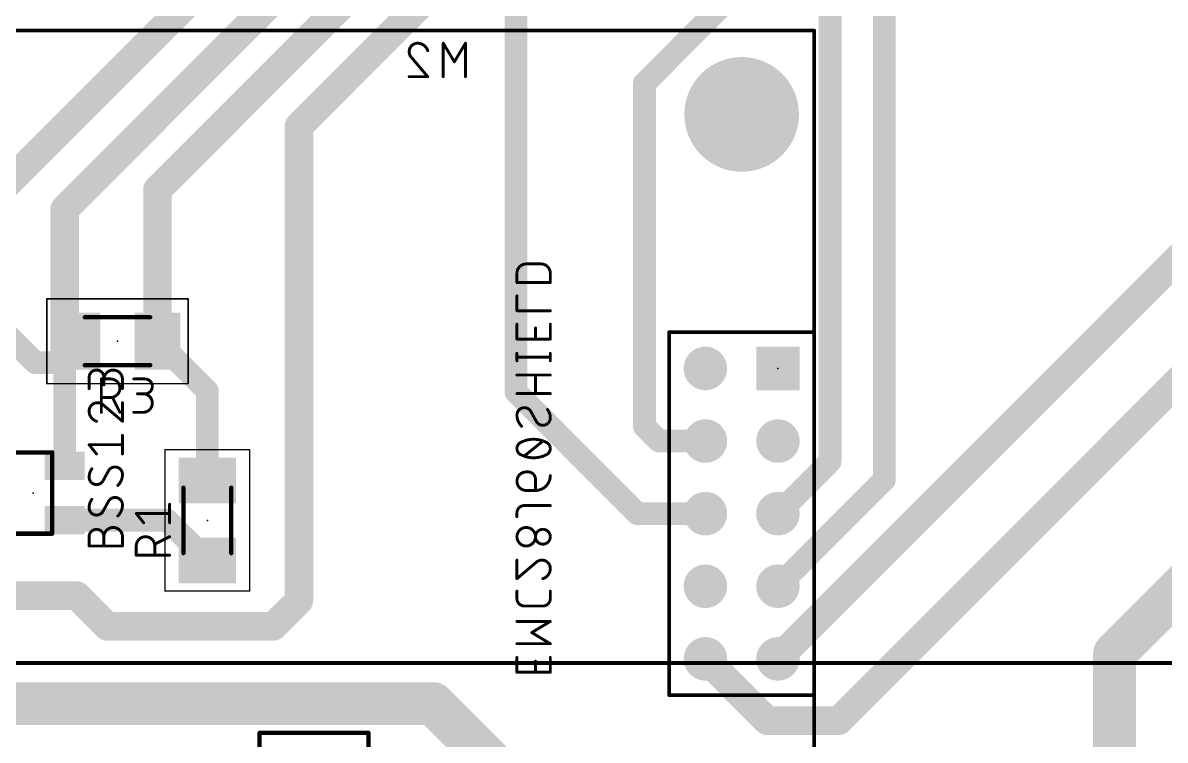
# Model space of a CAD drawing. Extents: x -35 to 140, y -8 to 139.
# Drawn here: x 28.93 to 68.93, y 10.62 to 35.72 of the extents above; entities that cross this region are included whole.
import ezdxf

# ---------------------------------------------------------------- set-up
doc = ezdxf.new("R2010")
doc.units = 0
for name, color, linetype in [('1', 12, 'CONTINUOUS'), ('16', 132, 'CONTINUOUS'), ('17', 110, 'CONTINUOUS'), ('21', 253, 'CONTINUOUS'), ('23', 53, 'CONTINUOUS'), ('24', 53, 'CONTINUOUS'), ('25', 253, 'CONTINUOUS'), ('26', 253, 'CONTINUOUS'), ('27', 253, 'CONTINUOUS'), ('28', 253, 'CONTINUOUS'), ('39', 12, 'CONTINUOUS'), ('51', 253, 'CONTINUOUS'), ('52', 253, 'CONTINUOUS')]:
    doc.layers.add(name, color=color, linetype=linetype)

# ---------------------------------------------------------------- blocks, each defined once
blk = doc.blocks.new('SQUAREP')
blk.add_solid([(-0.5, -0.5), (0.5, -0.5), (-0.5, 0.5), (0.5, 0.5)])
blk = doc.blocks.new('ROUNDP')
at = {"const_width": 0.5}
blk.add_lwpolyline([(0, -0.25, 1), (0, 0.25, 1), (0, -0.25)], format="xyb", dxfattribs=at)
blk = doc.blocks.new('RECT')
blk.add_solid([(-0.5, -0.5), (0.5, -0.5), (-0.5, 0.5), (0.5, 0.5)])

msp = doc.modelspace()

# ---------------------------------------------------------------- linework, layer by layer
at = {"layer": '1'}
for points, const_width in [([(50.7, 33.6), (80.9, 63.8)], 0.8), ([(27, 28.7), (51.1, 52.8)], 1), ([(55.4, 51.632), (33.648, 29.88)], 1), ([(30.398, 29.198), (50.15, 48.95)], 1), ([(50.8, 44.3), (38.6, 32.1)], 1), ([(57.2, 20.372), (57.2, 37.9)], 0.8), ([(46.2, 36.484), (46.2, 22.8)], 0.8), ([(59.1, 19.732), (59.1, 36.7)], 0.8), ([(50.7, 21.6), (50.7, 33.6)], 0.8), ([(57.5, 11.3), (78.826, 32.626)], 1), ([(38.6, 32.1), (38.6, 15.5)], 1), ([(73.746, 31.838), (55.374, 13.466)], 1), ([(33.648, 24.58), (33.648, 29.88)], 1), ([(30.398, 29.198), (30.398, 24.13)], 1), ([(67.16, 13.6467), (79.2178, 25.7044)], 1.5), ([(28.348, 24.852), (29.37, 23.83)], 0.8), ([(30.398, 24.13), (30.848, 24.58)], 0.8), ([(35.394, 22.834), (33.648, 24.58)], 0.8), ([(30.098, 23.83), (30.398, 24.13)], 0.8), ([(30.398, 20.218), (30.398, 24.13)], 0.8), ([(29.37, 23.83), (30.098, 23.83)], 0.8), ([(35.394, 19.71), (35.394, 22.834)], 0.8), ([(46.2, 22.8), (50.454, 18.546)], 0.8), ([(51.214, 21.086), (50.7, 21.6)], 0.8), ([(52.834, 21.086), (51.214, 21.086)], 0.8), ([(55.374, 18.546), (57.2, 20.372)], 0.8), ([(55.374, 16.006), (59.1, 19.732)], 0.8), ([(50.454, 18.546), (52.834, 18.546)], 0.8), ([(33.986, 18.318), (30.398, 18.318)], 0.8), ([(35.394, 16.91), (33.986, 18.318)], 0.8), ([(26.586, 15.68), (30.82, 15.68)], 1), ([(30.82, 15.68), (31.9, 14.6)], 1), ([(38.6, 15.5), (37.7, 14.6)], 1), ([(31.9, 14.6), (37.7, 14.6)], 1), ([(67.16, 8.518), (67.16, 13.6467)], 1.5), ([(52.834, 13.466), (55, 11.3)], 1), ([(55, 11.3), (57.5, 11.3)], 1)]:
    msp.add_lwpolyline(points, dxfattribs=dict(at, const_width=const_width))
for points, const_width in [([(50.9, 33.6, 1), (50.5, 33.6)], 0.4), ([(50.5586, 33.7414, 1), (50.8414, 33.4586)], 0.4), ([(38.85, 32.1, 1), (38.35, 32.1)], 0.5), ([(38.4232, 32.2768, 1), (38.7768, 31.9232)], 0.5), ([(33.898, 29.88, 1), (33.398, 29.88)], 0.5), ([(33.4712, 30.0568, 1), (33.8248, 29.7032)], 0.5), ([(30.648, 29.198, 1), (30.148, 29.198)], 0.5), ([(30.2212, 29.3748, 1), (30.5748, 29.0212)], 0.5), ([(30.9894, 24.4386, 1), (30.7066, 24.7214)], 0.4), ([(33.398, 24.58, 1), (33.898, 24.58)], 0.5), ([(33.7894, 24.7214, 1), (33.5066, 24.4386)], 0.4), ([(30.598, 24.13, 1), (30.198, 24.13)], 0.4), ([(30.2566, 24.2714, 1), (30.5394, 23.9886)], 0.4), ([(30.5394, 23.9886, 1), (30.2566, 24.2714)], 0.4), ([(29.37, 24.03, 1), (29.37, 23.63)], 0.4), ([(29.2286, 23.6886, 1), (29.5114, 23.9714)], 0.4), ([(29.9566, 23.9714, 1), (30.2394, 23.6886)], 0.4), ([(30.148, 24.13, 1), (30.648, 24.13)], 0.5), ([(30.098, 23.63, 1), (30.098, 24.03)], 0.4), ([(35.594, 22.834, 1), (35.194, 22.834)], 0.4), ([(46.3414, 22.9414, 1), (46.0586, 22.6586)], 0.4), ([(35.2526, 22.6926, 1), (35.5354, 22.9754)], 0.4), ([(46, 22.8, 1), (46.4, 22.8)], 0.4), ([(50.8414, 21.7414, 1), (50.5586, 21.4586)], 0.4), ([(50.5, 21.6, 1), (50.9, 21.6)], 0.4), ([(51.214, 21.286, 1), (51.214, 20.886)], 0.4), ([(51.0726, 20.9446, 1), (51.3554, 21.2274)], 0.4), ([(52.834, 20.886, 1), (52.834, 21.286)], 0.4), ([(30.198, 20.218, 1), (30.598, 20.218)], 0.4), ([(57, 20.372, 1), (57.4, 20.372)], 0.4), ([(57.3414, 20.2306, 1), (57.0586, 20.5134)], 0.4), ([(59.2414, 19.5906, 1), (58.9586, 19.8734)], 0.4), ([(35.194, 19.71, 1), (35.594, 19.71)], 0.4), ([(58.9, 19.732, 1), (59.3, 19.732)], 0.4), ([(50.454, 18.746, 1), (50.454, 18.346)], 0.4), ([(50.3126, 18.4046, 1), (50.5954, 18.6874)], 0.4), ([(52.834, 18.346, 1), (52.834, 18.746)], 0.4), ([(55.2326, 18.6874, 1), (55.5154, 18.4046)], 0.4), ([(30.398, 18.518, 1), (30.398, 18.118)], 0.4), ([(34.1274, 18.4594, 1), (33.8446, 18.1766)], 0.4), ([(33.986, 18.118, 1), (33.986, 18.518)], 0.4), ([(35.2526, 16.7686, 1), (35.5354, 17.0514)], 0.4), ([(30.9968, 15.8568, 1), (30.6432, 15.5032)], 0.5), ([(30.82, 15.43, 1), (30.82, 15.93)], 0.5), ([(38.7768, 15.3232, 1), (38.4232, 15.6768)], 0.5), ([(55.2326, 16.1474, 1), (55.5154, 15.8646)], 0.4), ([(38.35, 15.5, 1), (38.85, 15.5)], 0.5), ([(31.9, 14.85, 1), (31.9, 14.35)], 0.5), ([(31.7232, 14.4232, 1), (32.0768, 14.7768)], 0.5), ([(37.5232, 14.7768, 1), (37.8768, 14.4232)], 0.5), ([(37.7, 14.35, 1), (37.7, 14.85)], 0.5), ([(67.535, 13.6467, 1), (66.785, 13.6467)], 0.75), ([(66.8948, 13.9118, 1), (67.4252, 13.3815)], 0.75), ([(53.0108, 13.6428, 1), (52.6572, 13.2892)], 0.5), ([(55.1972, 13.6428, 1), (55.5508, 13.2892)], 0.5), ([(55, 11.55, 1), (55, 11.05)], 0.5), ([(54.8232, 11.1232, 1), (55.1768, 11.4768)], 0.5), ([(57.3232, 11.4768, 1), (57.6768, 11.1232)], 0.5), ([(57.5, 11.05, 1), (57.5, 11.55)], 0.5)]:
    msp.add_lwpolyline(points, format="xyb", dxfattribs=dict(at, const_width=const_width))
at = {"layer": '16', "const_width": 1.5}
for points in [[(26.4, 11.9), (43.3, 11.9)], [(43.3, 11.9), (48.1, 7.1)]]:
    msp.add_lwpolyline(points, dxfattribs=at)
at = {"layer": '16', "const_width": 0.75}
for points in [[(43.5652, 12.1652, 1), (43.0348, 11.6348)], [(43.3, 11.525, 1), (43.3, 12.275)]]:
    msp.add_lwpolyline(points, format="xyb", dxfattribs=at)
at = {"layer": '21', "const_width": 0.1524}
for points in [[(37.225, 10.876), (41.035, 10.876)], [(37.225, 10.876), (37.225, 9.606)], [(41.035, 9.606), (41.035, 10.876)]]:
    msp.add_lwpolyline(points, dxfattribs=at)
at = {"layer": '21', "const_width": 0.0762}
for points in [[(37.225, 10.9141, 1), (37.225, 10.8379)], [(37.2631, 10.876, 1), (37.1869, 10.876)], [(41.0731, 10.876, 1), (40.9969, 10.876)], [(41.035, 10.8379, 1), (41.035, 10.9141)]]:
    msp.add_lwpolyline(points, format="xyb", dxfattribs=at)
at = {"layer": '23'}
for p in [(32.248, 24.58), (29.298, 19.268), (35.394, 18.31)]:
    msp.add_point(p, dxfattribs=at)
at = {"layer": '24'}
msp.add_point((55.374, 23.626), dxfattribs=at)
at = {"layer": '25', "const_width": 0.1016}
for points in [[(31.6825, 22.0908), (31.6825, 23.2592)], [(31.6825, 23.2592), (32.007, 23.2592)], [(32.8181, 23.2592), (33.2076, 23.2592)], [(32.007, 22.6101), (31.6825, 22.6101)], [(32.3316, 22.0908), (32.0719, 22.6101)], [(33.2076, 22.7399), (32.9479, 22.7399)], [(32.8181, 22.0908), (33.1426, 22.0908)], [(34.0732, 18.2264), (34.0732, 18.8755)], [(33.1644, 18.2264), (32.9048, 18.551)], [(32.9048, 18.551), (34.0732, 18.551)], [(34.0732, 17.7399), (33.5539, 17.4803)], [(32.9048, 17.0908), (32.9048, 17.4154)], [(33.5539, 17.4154), (33.5539, 17.0908)], [(34.0732, 17.0908), (32.9048, 17.0908)]]:
    msp.add_lwpolyline(points, dxfattribs=at)
at = {"layer": '25'}
for points, const_width in [([(31.7079, 23.2592, 1), (31.6571, 23.2592)], 0.0508), ([(31.6825, 23.2846, 1), (31.6825, 23.2338)], 0.0508), ([(32.007, 22.6101, 1), (32.007, 23.2592)], 0.1016), ([(32.007, 23.2846, 1), (32.007, 23.2338)], 0.0508), ([(32.007, 23.2338, 1), (32.007, 23.2846)], 0.0508), ([(32.8181, 23.2846, 1), (32.8181, 23.2338)], 0.0508), ([(33.2076, 22.7399, 1), (33.2076, 23.2592)], 0.1016), ([(33.2076, 23.2846, 1), (33.2076, 23.2338)], 0.0508), ([(33.2076, 23.2338, 1), (33.2076, 23.2846)], 0.0508), ([(31.6825, 22.6355, 1), (31.6825, 22.5847)], 0.0508), ([(32.007, 22.6355, 1), (32.007, 22.5847)], 0.0508), ([(32.007, 22.5847, 1), (32.007, 22.6355)], 0.0508), ([(32.0946, 22.6214, 1), (32.0492, 22.5987)], 0.0508), ([(32.9479, 22.7653, 1), (32.9479, 22.7145)], 0.0508), ([(33.1426, 22.0908, 1), (33.1426, 22.7399)], 0.1016), ([(33.1426, 22.7653, 1), (33.1426, 22.7145)], 0.0508), ([(33.2076, 22.7653, 1), (33.2076, 22.7145)], 0.0508), ([(33.2076, 22.7145, 1), (33.2076, 22.7653)], 0.0508), ([(31.6571, 22.0908, 1), (31.7079, 22.0908)], 0.0508), ([(32.3088, 22.0794, 1), (32.3543, 22.1022)], 0.0508), ([(32.8181, 22.1162, 1), (32.8181, 22.0654)], 0.0508), ([(33.1426, 22.1162, 1), (33.1426, 22.0654)], 0.0508), ([(33.1426, 22.0654, 1), (33.1426, 22.1162)], 0.0508), ([(34.0986, 18.8755, 1), (34.0478, 18.8755)], 0.0508), ([(32.9246, 18.5669, 1), (32.885, 18.5351)], 0.0508), ([(32.9048, 18.5764, 1), (32.9048, 18.5256)], 0.0508), ([(34.0732, 18.5256, 1), (34.0732, 18.5764)], 0.0508), ([(33.1446, 18.2106, 1), (33.1843, 18.2423)], 0.0508), ([(34.0478, 18.2264, 1), (34.0986, 18.2264)], 0.0508), ([(33.5539, 17.4154, 1), (32.9048, 17.4154)], 0.1016), ([(34.0846, 17.7172, 1), (34.0618, 17.7626)], 0.0508), ([(32.9302, 17.4154, 1), (32.8794, 17.4154)], 0.0508), ([(32.8794, 17.4154, 1), (32.9302, 17.4154)], 0.0508), ([(33.5426, 17.503, 1), (33.5653, 17.4575)], 0.0508), ([(33.5793, 17.4154, 1), (33.5285, 17.4154)], 0.0508), ([(33.5285, 17.4154, 1), (33.5793, 17.4154)], 0.0508), ([(32.9048, 17.1162, 1), (32.9048, 17.0654)], 0.0508), ([(32.8794, 17.0908, 1), (32.9302, 17.0908)], 0.0508), ([(33.5285, 17.0908, 1), (33.5793, 17.0908)], 0.0508), ([(34.0732, 17.0654, 1), (34.0732, 17.1162)], 0.0508)]:
    msp.add_lwpolyline(points, format="xyb", dxfattribs=dict(at, const_width=const_width))
at = {"layer": '26'}
for points, const_width in [([(42.754, 35.0052, 0.4142), (42.4619, 34.7131)], 0.1016), ([(43.111, 34.7456, 0.3252), (42.754, 35.0052)], 0.1016), ([(42.754, 35.0306, 1), (42.754, 34.9798)], 0.0508), ([(42.754, 34.9798, 1), (42.754, 35.0306)], 0.0508), ([(43.676, 35.0183, 1), (43.6325, 34.9921)], 0.0508), ([(43.6797, 35.0052, 1), (43.6289, 35.0052)], 0.0508), ([(44.4586, 35.0052, 1), (44.4078, 35.0052)], 0.0508), ([(44.455, 34.9921, 1), (44.4114, 35.0183)], 0.0508), ([(42.4619, 34.7131, 0.2053), (42.5592, 34.4859)], 0.1016), ([(42.4873, 34.7131, 1), (42.4365, 34.7131)], 0.0508), ([(42.4365, 34.7131, 1), (42.4873, 34.7131)], 0.0508), ([(42.5786, 34.5024, 1), (42.5399, 34.4695)], 0.0508), ([(42.5417, 34.4675, 1), (42.5768, 34.5043)], 0.0508), ([(43.0868, 34.7377, 1), (43.1352, 34.7534)], 0.0508), ([(44.022, 34.3692, 1), (44.0655, 34.343)], 0.0508), ([(44.022, 34.343, 1), (44.0655, 34.3692)], 0.0508), ([(42.4619, 33.8622, 1), (42.4619, 33.8114)], 0.0508), ([(43.0916, 33.8203, 1), (43.1303, 33.8533)], 0.0508), ([(43.111, 33.8114, 1), (43.111, 33.8622)], 0.0508), ([(43.6289, 33.8368, 1), (43.6797, 33.8368)], 0.0508), ([(44.4078, 33.8368, 1), (44.4586, 33.8368)], 0.0508)]:
    msp.add_lwpolyline(points, format="xyb", dxfattribs=dict(at, const_width=const_width))
at = {"layer": '26', "const_width": 0.1016}
for points in [[(44.0437, 34.3561), (43.6543, 35.0052)], [(43.6543, 35.0052), (43.6543, 33.8368)], [(44.4332, 35.0052), (44.0437, 34.3561)], [(44.4332, 33.8368), (44.4332, 35.0052)], [(42.5592, 34.4859), (43.111, 33.8368)], [(43.111, 33.8368), (42.4619, 33.8368)]]:
    msp.add_lwpolyline(points, dxfattribs=at)
at = {"layer": '27'}
for points, const_width in [([(31.7731, 23.3108, 1), (31.2538, 23.3108)], 0.1016), ([(32.4222, 23.2459, 1), (31.7731, 23.2459)], 0.1016), ([(31.2792, 23.3108, 1), (31.2284, 23.3108)], 0.0508), ([(31.2284, 23.3108, 1), (31.2792, 23.3108)], 0.0508), ([(31.7985, 23.3108, 1), (31.7477, 23.3108)], 0.0508), ([(31.7477, 23.3108, 1), (31.7985, 23.3108)], 0.0508), ([(31.7477, 23.2459, 1), (31.7985, 23.2459)], 0.0508), ([(32.4476, 23.2459, 1), (32.3968, 23.2459)], 0.0508), ([(32.3968, 23.2459, 1), (32.4476, 23.2459)], 0.0508), ([(31.2284, 22.9214, 1), (31.2792, 22.9214)], 0.0508), ([(31.7477, 23.0512, 1), (31.7985, 23.0512)], 0.0508), ([(32.3968, 22.9214, 1), (32.4476, 22.9214)], 0.0508), ([(31.5459, 22.4275, 0.4142), (31.2538, 22.1354)], 0.1016), ([(31.7731, 22.3301, 0.2053), (31.5459, 22.4275)], 0.1016), ([(31.5459, 22.4529, 1), (31.5459, 22.4021)], 0.0508), ([(31.5459, 22.4021, 1), (31.5459, 22.4529)], 0.0508), ([(32.4476, 22.4275, 1), (32.3968, 22.4275)], 0.0508), ([(31.2538, 22.1354, 0.3252), (31.5134, 21.7784)], 0.1016), ([(31.2792, 22.1354, 1), (31.2284, 22.1354)], 0.0508), ([(31.2284, 22.1354, 1), (31.2792, 22.1354)], 0.0508), ([(31.7895, 22.3495, 1), (31.7566, 22.3107)], 0.0508), ([(31.7547, 22.3126, 1), (31.7915, 22.3476)], 0.0508), ([(31.5056, 21.7542, 1), (31.5213, 21.8025)], 0.0508), ([(32.3968, 21.7784, 1), (32.4476, 21.7784)], 0.0508), ([(32.4057, 21.759, 1), (32.4387, 21.7977)], 0.0508), ([(32.4476, 21.2845, 1), (32.3968, 21.2845)], 0.0508), ([(31.2736, 20.9758, 1), (31.234, 20.944)], 0.0508), ([(31.2538, 20.9853, 1), (31.2538, 20.9345)], 0.0508), ([(32.4222, 20.9345, 1), (32.4222, 20.9853)], 0.0508), ([(31.4936, 20.6195, 1), (31.5333, 20.6512)], 0.0508), ([(32.3968, 20.6354, 1), (32.4476, 20.6354)], 0.0508), ([(31.3512, 20.1147, 0.1623), (31.2538, 19.8226)], 0.1016), ([(31.3715, 20.0994, 1), (31.3308, 20.1299)], 0.0508), ([(32.1626, 20.1796, 0.2656), (31.9354, 20.0497)], 0.1016), ([(31.9135, 20.0626, 1), (31.9573, 20.0369)], 0.0508), ([(31.9577, 20.0376, 1), (31.9131, 20.0619)], 0.0508), ([(32.4222, 19.9199, 0.4142), (32.1626, 20.1796)], 0.1016), ([(32.1626, 20.205, 1), (32.1626, 20.1542)], 0.0508), ([(32.1626, 20.1542, 1), (32.1626, 20.205)], 0.0508), ([(31.2538, 19.8226, 0.4142), (31.5134, 19.5629)], 0.1016), ([(31.2792, 19.8226, 1), (31.2284, 19.8226)], 0.0508), ([(31.2284, 19.8226, 1), (31.2792, 19.8226)], 0.0508), ([(31.5134, 19.5629, 0.2656), (31.7406, 19.6927)], 0.1016), ([(31.5134, 19.5883, 1), (31.5134, 19.5375)], 0.0508), ([(31.5134, 19.5375, 1), (31.5134, 19.5883)], 0.0508), ([(31.7183, 19.7049, 1), (31.7629, 19.6806)], 0.0508), ([(31.7625, 19.6798, 1), (31.7188, 19.7056)], 0.0508), ([(32.2599, 19.5305, 0.2), (32.4222, 19.9199)], 0.1016), ([(32.4476, 19.9199, 1), (32.3968, 19.9199)], 0.0508), ([(32.3968, 19.9199, 1), (32.4476, 19.9199)], 0.0508), ([(32.242, 19.5485, 1), (32.2778, 19.5124)], 0.0508), ([(31.3512, 19.0479, 0.1623), (31.2538, 18.7558)], 0.1016), ([(31.2538, 18.7558, 0.4142), (31.5134, 18.4961)], 0.1016), ([(31.2792, 18.7558, 1), (31.2284, 18.7558)], 0.0508), ([(31.3715, 19.0326, 1), (31.3308, 19.0631)], 0.0508), ([(32.1626, 19.1128, 0.2656), (31.9354, 18.983)], 0.1016), ([(31.9135, 18.9958, 1), (31.9573, 18.9701)], 0.0508), ([(31.9577, 18.9708, 1), (31.9131, 18.9951)], 0.0508), ([(32.4222, 18.8531, 0.4142), (32.1626, 19.1128)], 0.1016), ([(32.1626, 19.1382, 1), (32.1626, 19.0874)], 0.0508), ([(32.1626, 19.0874, 1), (32.1626, 19.1382)], 0.0508), ([(32.2599, 18.4637, 0.2), (32.4222, 18.8531)], 0.1016), ([(32.4476, 18.8531, 1), (32.3968, 18.8531)], 0.0508), ([(32.3968, 18.8531, 1), (32.4476, 18.8531)], 0.0508), ([(31.2284, 18.7558, 1), (31.2792, 18.7558)], 0.0508), ([(31.5134, 18.4961, 0.2656), (31.7406, 18.6259)], 0.1016), ([(31.5134, 18.5215, 1), (31.5134, 18.4707)], 0.0508), ([(31.5134, 18.4707, 1), (31.5134, 18.5215)], 0.0508), ([(31.7183, 18.6381, 1), (31.7629, 18.6138)], 0.0508), ([(31.7625, 18.613, 1), (31.7188, 18.6388)], 0.0508), ([(32.242, 18.4817, 1), (32.2778, 18.4456)], 0.0508), ([(31.7731, 17.7384, 1), (31.2538, 17.7384)], 0.1016), ([(32.4222, 17.7384, 1), (31.7731, 17.7384)], 0.1016), ([(31.2792, 17.7384, 1), (31.2284, 17.7384)], 0.0508), ([(31.2284, 17.7384, 1), (31.2792, 17.7384)], 0.0508), ([(31.7985, 17.7384, 1), (31.7477, 17.7384)], 0.0508), ([(31.7477, 17.7384, 1), (31.7985, 17.7384)], 0.0508), ([(31.7477, 17.7384, 1), (31.7985, 17.7384)], 0.0508), ([(32.4476, 17.7384, 1), (32.3968, 17.7384)], 0.0508), ([(32.3968, 17.7384, 1), (32.4476, 17.7384)], 0.0508), ([(31.2538, 17.4392, 1), (31.2538, 17.3884)], 0.0508), ([(31.2284, 17.4138, 1), (31.2792, 17.4138)], 0.0508), ([(31.7477, 17.4138, 1), (31.7985, 17.4138)], 0.0508), ([(32.3968, 17.4138, 1), (32.4476, 17.4138)], 0.0508), ([(32.4222, 17.3884, 1), (32.4222, 17.4392)], 0.0508)]:
    msp.add_lwpolyline(points, format="xyb", dxfattribs=dict(at, const_width=const_width))
at = {"layer": '27', "const_width": 0.1016}
for points in [[(31.2538, 22.9214), (31.2538, 23.3108)], [(31.7731, 23.3108), (31.7731, 23.0512)], [(32.4222, 22.9214), (32.4222, 23.2459)], [(32.4222, 21.7784), (32.4222, 22.4275)], [(31.7731, 22.3301), (32.4222, 21.7784)], [(32.4222, 20.6354), (32.4222, 21.2845)], [(31.5134, 20.6354), (31.2538, 20.9599)], [(31.2538, 20.9599), (32.4222, 20.9599)], [(31.9354, 20.0497), (31.7406, 19.6927)], [(31.9354, 18.983), (31.7406, 18.6259)], [(31.2538, 17.4138), (31.2538, 17.7384)], [(31.7731, 17.4138), (31.7731, 17.7384)], [(32.4222, 17.7384), (32.4222, 17.4138)], [(32.4222, 17.4138), (31.2538, 17.4138)]]:
    msp.add_lwpolyline(points, dxfattribs=at)
at = {"layer": '28'}
for points, const_width in [([(46.5594, 27.2832, 0.4142), (46.2348, 26.9586)], 0.1016), ([(46.5594, 27.3086, 1), (46.5594, 27.2578)], 0.0508), ([(46.5594, 27.2578, 1), (46.5594, 27.3086)], 0.0508), ([(47.4032, 26.9586, 0.4142), (47.0786, 27.2832)], 0.1016), ([(47.0786, 27.3086, 1), (47.0786, 27.2578)], 0.0508), ([(47.0786, 27.2578, 1), (47.0786, 27.3086)], 0.0508), ([(46.2602, 26.9586, 1), (46.2094, 26.9586)], 0.0508), ([(46.2094, 26.9586, 1), (46.2602, 26.9586)], 0.0508), ([(47.4286, 26.9586, 1), (47.3778, 26.9586)], 0.0508), ([(47.3778, 26.9586, 1), (47.4286, 26.9586)], 0.0508), ([(46.2348, 26.6595, 1), (46.2348, 26.6087)], 0.0508), ([(46.2094, 26.6341, 1), (46.2602, 26.6341)], 0.0508), ([(47.3778, 26.6341, 1), (47.4286, 26.6341)], 0.0508), ([(47.4032, 26.6087, 1), (47.4032, 26.6595)], 0.0508), ([(46.2602, 26.165, 1), (46.2094, 26.165)], 0.0508), ([(46.2348, 25.6712, 1), (46.2348, 25.6203)], 0.0508), ([(46.2094, 25.6457, 1), (46.2602, 25.6457)], 0.0508), ([(47.4032, 25.6203, 1), (47.4032, 25.6712)], 0.0508), ([(46.2602, 25.1744, 1), (46.2094, 25.1744)], 0.0508), ([(47.4286, 25.1744, 1), (47.3778, 25.1744)], 0.0508), ([(46.9093, 25.0446, 1), (46.8585, 25.0446)], 0.0508), ([(46.2348, 24.6806, 1), (46.2348, 24.6298)], 0.0508), ([(46.2094, 24.6552, 1), (46.2602, 24.6552)], 0.0508), ([(46.8585, 24.6552, 1), (46.9093, 24.6552)], 0.0508), ([(47.3778, 24.6552, 1), (47.4286, 24.6552)], 0.0508), ([(47.4032, 24.6298, 1), (47.4032, 24.6806)], 0.0508), ([(46.2602, 24.1548, 1), (46.2094, 24.1548)], 0.0508), ([(46.2348, 24.0503, 1), (46.2348, 23.9995)], 0.0508), ([(47.4286, 24.1548, 1), (47.3778, 24.1548)], 0.0508), ([(47.4032, 23.9995, 1), (47.4032, 24.0503)], 0.0508), ([(46.2094, 23.8951, 1), (46.2602, 23.8951)], 0.0508), ([(47.3778, 23.8951, 1), (47.4286, 23.8951)], 0.0508), ([(46.2348, 23.4224, 1), (46.2348, 23.3716)], 0.0508), ([(46.9093, 23.397, 1), (46.8585, 23.397)], 0.0508), ([(47.4032, 23.3716, 1), (47.4032, 23.4224)], 0.0508), ([(46.2348, 22.7733, 1), (46.2348, 22.7225)], 0.0508), ([(46.8585, 22.7479, 1), (46.9093, 22.7479)], 0.0508), ([(47.4032, 22.7225, 1), (47.4032, 22.7733)], 0.0508), ([(46.4944, 22.254, 0.4142), (46.2348, 21.9944)], 0.1016), ([(46.2348, 21.9944, 0.2), (46.3971, 21.6049)], 0.1016), ([(46.2602, 21.9944, 1), (46.2094, 21.9944)], 0.0508), ([(46.2094, 21.9944, 1), (46.2602, 21.9944)], 0.0508), ([(46.7216, 22.1242, 0.2656), (46.4944, 22.254)], 0.1016), ([(46.4944, 22.2794, 1), (46.4944, 22.2286)], 0.0508), ([(46.4944, 22.2286, 1), (46.4944, 22.2794)], 0.0508), ([(46.7439, 22.1363, 1), (46.6993, 22.112)], 0.0508), ([(46.6997, 22.1113, 1), (46.7435, 22.1371)], 0.0508), ([(47.4032, 21.897, 0.1623), (47.3058, 22.1891)], 0.1016), ([(47.3262, 22.2043, 1), (47.2855, 22.1739)], 0.0508), ([(46.3792, 21.5869, 1), (46.415, 21.6229)], 0.0508), ([(46.9164, 21.7672, 0.2656), (47.1436, 21.6374)], 0.1016), ([(46.9382, 21.7801, 1), (46.8945, 21.7543)], 0.0508), ([(46.8941, 21.755, 1), (46.9387, 21.7793)], 0.0508), ([(47.1436, 21.6374, 0.4142), (47.4032, 21.897)], 0.1016), ([(47.1436, 21.6628, 1), (47.1436, 21.612)], 0.0508), ([(47.1436, 21.612, 1), (47.1436, 21.6627)], 0.0508), ([(47.4286, 21.897, 1), (47.3778, 21.897)], 0.0508), ([(47.3778, 21.897, 1), (47.4286, 21.897)], 0.0508), ([(46.819, 21.1491, 0.1139), (46.3971, 21.0517)], 0.1016), ([(47.2409, 21.0517, 0.1139), (46.819, 21.1491)], 0.1016), ([(46.819, 21.1745, 1), (46.819, 21.1237)], 0.0508), ([(46.819, 21.1237, 1), (46.819, 21.1745)], 0.0508), ([(46.3971, 21.0517, 0.3205), (46.2348, 20.8246)], 0.1016), ([(46.2348, 20.8246, 0.3205), (46.3971, 20.5974)], 0.1016), ([(46.2602, 20.8246, 1), (46.2094, 20.8246)], 0.0508), ([(46.2094, 20.8246, 1), (46.2602, 20.8246)], 0.0508), ([(46.3859, 21.0746, 1), (46.4082, 21.0289)], 0.0508), ([(46.4053, 21.0277, 1), (46.3888, 21.0758)], 0.0508), ([(47.1594, 21.0644, 1), (47.1277, 21.104)], 0.0508), ([(47.2492, 21.0758, 1), (47.2327, 21.0277)], 0.0508), ([(47.4032, 20.8246, 0.3205), (47.2409, 21.0517)], 0.1016), ([(47.2409, 20.5974, 0.3205), (47.4032, 20.8246)], 0.1016), ([(47.2298, 21.0289, 1), (47.2521, 21.0746)], 0.0508), ([(47.4286, 20.8246, 1), (47.3778, 20.8246)], 0.0508), ([(47.3778, 20.8246, 1), (47.4286, 20.8246)], 0.0508), ([(46.4082, 20.6202, 1), (46.3859, 20.5745)], 0.0508), ([(46.3971, 20.5974, 0.1139), (46.819, 20.5)], 0.1016), ([(46.3888, 20.5733, 1), (46.4053, 20.6214)], 0.0508), ([(46.4786, 20.5847, 1), (46.5103, 20.5451)], 0.0508), ([(46.819, 20.5, 0.1139), (47.2409, 20.5974)], 0.1016), ([(46.819, 20.5254, 1), (46.819, 20.4746)], 0.0508), ([(46.819, 20.4746, 1), (46.819, 20.5254)], 0.0508), ([(47.2327, 20.6214, 1), (47.2492, 20.5733)], 0.0508), ([(47.2521, 20.5745, 1), (47.2298, 20.6202)], 0.0508), ([(46.5594, 20.0061, 1), (46.5594, 19.357)], 0.1016), ([(46.5594, 20.0315, 1), (46.5594, 19.9807)], 0.0508), ([(46.5594, 19.9807, 1), (46.5594, 20.0315)], 0.0508), ([(46.8839, 19.7465, 0.4142), (46.6243, 20.0061)], 0.1016), ([(46.6243, 20.0315, 1), (46.6243, 19.9807)], 0.0508), ([(46.6243, 19.9807, 1), (46.6243, 20.0315)], 0.0508), ([(46.8839, 19.357, 0.4142), (47.4032, 19.8763)], 0.1016), ([(46.9093, 19.7465, 1), (46.8585, 19.7465)], 0.0508), ([(46.8585, 19.7465, 1), (46.9093, 19.7465)], 0.0508), ([(47.4286, 19.8763, 1), (47.3778, 19.8763)], 0.0508), ([(46.5594, 19.3824, 1), (46.5594, 19.3316)], 0.0508), ([(46.5594, 19.3316, 1), (46.5594, 19.3824)], 0.0508), ([(46.8839, 19.3824, 1), (46.8839, 19.3316)], 0.0508), ([(46.8585, 19.357, 1), (46.9093, 19.357)], 0.0508), ([(46.8839, 19.3316, 1), (46.8839, 19.3824)], 0.0508), ([(46.4944, 18.8297, 0.4142), (46.2348, 18.57)], 0.1016), ([(46.4944, 18.8551, 1), (46.4944, 18.8043)], 0.0508), ([(46.4944, 18.8043, 1), (46.4944, 18.8551)], 0.0508), ([(47.4032, 18.8043, 1), (47.4032, 18.8551)], 0.0508), ([(46.2602, 18.57, 1), (46.2094, 18.57)], 0.0508), ([(46.2094, 18.57, 1), (46.2602, 18.57)], 0.0508), ([(46.2094, 18.4402, 1), (46.2602, 18.4402)], 0.0508), ([(46.5594, 18.063, 1), (46.5594, 17.4139)], 0.1016), ([(46.5594, 17.4139, 1), (46.5594, 18.063)], 0.1016), ([(46.5594, 18.0884, 1), (46.5594, 18.0376)], 0.0508), ([(46.5594, 18.0376, 1), (46.5594, 18.0884)], 0.0508), ([(47.1436, 17.9981, 1), (47.1436, 17.4788)], 0.1016), ([(47.1436, 17.4788, 1), (47.1436, 17.9981)], 0.1016), ([(47.1436, 18.0235, 1), (47.1436, 17.9727)], 0.0508), ([(47.1436, 17.9727, 1), (47.1436, 18.0235)], 0.0508), ([(46.5594, 17.4393, 1), (46.5594, 17.3885)], 0.0508), ([(46.5594, 17.3885, 1), (46.5594, 17.4393)], 0.0508), ([(47.1436, 17.5042, 1), (47.1436, 17.4534)], 0.0508), ([(47.1436, 17.4534, 1), (47.1436, 17.5042)], 0.0508), ([(46.2602, 16.92, 1), (46.2094, 16.92)], 0.0508), ([(47.1111, 16.92, 0.2053), (46.8839, 16.8227)], 0.1016), ([(46.8655, 16.8402, 1), (46.9023, 16.8051)], 0.0508), ([(46.9004, 16.8033, 1), (46.8675, 16.842)], 0.0508), ([(47.4032, 16.6279, 0.4142), (47.1111, 16.92)], 0.1016), ([(47.1111, 16.9454, 1), (47.1111, 16.8946)], 0.0508), ([(47.1111, 16.8946, 1), (47.1111, 16.9454)], 0.0508), ([(47.1436, 16.2709, 0.3252), (47.4032, 16.6279)], 0.1016), ([(47.4286, 16.6279, 1), (47.3778, 16.6279)], 0.0508), ([(47.3778, 16.6279, 1), (47.4286, 16.6279)], 0.0508), ([(46.2183, 16.2903, 1), (46.2513, 16.2516)], 0.0508), ([(46.2094, 16.2709, 1), (46.2602, 16.2709)], 0.0508), ([(47.1357, 16.2951, 1), (47.1514, 16.2467)], 0.0508), ([(46.2602, 15.8344, 1), (46.2094, 15.8344)], 0.0508), ([(46.2348, 15.5747, 0.4142), (46.4944, 15.3151)], 0.1016), ([(46.2602, 15.5747, 1), (46.2094, 15.5747)], 0.0508), ([(46.2094, 15.5747, 1), (46.2602, 15.5747)], 0.0508), ([(47.1436, 15.3151, 0.4142), (47.4032, 15.5747)], 0.1016), ([(47.4286, 15.8344, 1), (47.3778, 15.8344)], 0.0508), ([(47.4286, 15.5747, 1), (47.3778, 15.5747)], 0.0508), ([(47.3778, 15.5747, 1), (47.4286, 15.5747)], 0.0508), ([(46.4944, 15.3405, 1), (46.4944, 15.2897)], 0.0508), ([(46.4944, 15.2897, 1), (46.4944, 15.3405)], 0.0508), ([(47.1436, 15.3405, 1), (47.1436, 15.2897)], 0.0508), ([(47.1436, 15.2897, 1), (47.1436, 15.3405)], 0.0508), ([(46.2348, 14.8005, 1), (46.2348, 14.7497)], 0.0508), ([(47.4163, 14.7534, 1), (47.3901, 14.7969)], 0.0508), ([(47.4032, 14.7497, 1), (47.4032, 14.8005)], 0.0508), ([(46.7672, 14.4074, 1), (46.741, 14.3639)], 0.0508), ([(46.741, 14.4074, 1), (46.7672, 14.3639)], 0.0508), ([(46.2348, 14.0216, 1), (46.2348, 13.9708)], 0.0508), ([(47.3901, 13.9744, 1), (47.4163, 14.018)], 0.0508), ([(47.4032, 13.9708, 1), (47.4032, 14.0216)], 0.0508), ([(46.2602, 13.5159, 1), (46.2094, 13.5159)], 0.0508), ([(46.9093, 13.386, 1), (46.8585, 13.386)], 0.0508), ([(47.4286, 13.5159, 1), (47.3778, 13.5159)], 0.0508), ([(46.2348, 13.022, 1), (46.2348, 12.9712)], 0.0508), ([(46.2094, 12.9966, 1), (46.2602, 12.9966)], 0.0508), ([(46.8585, 12.9966, 1), (46.9093, 12.9966)], 0.0508), ([(47.3778, 12.9966, 1), (47.4286, 12.9966)], 0.0508), ([(47.4032, 12.9712, 1), (47.4032, 13.022)], 0.0508)]:
    msp.add_lwpolyline(points, format="xyb", dxfattribs=dict(at, const_width=const_width))
at = {"layer": '28', "const_width": 0.1016}
for points in [[(47.0786, 27.2832), (46.5594, 27.2832)], [(46.2348, 26.9586), (46.2348, 26.6341)], [(47.4032, 26.6341), (47.4032, 26.9586)], [(46.2348, 26.6341), (47.4032, 26.6341)], [(46.2348, 25.6457), (46.2348, 26.165)], [(47.4032, 25.6457), (46.2348, 25.6457)], [(46.2348, 25.1744), (46.2348, 24.6552)], [(47.4032, 24.6552), (47.4032, 25.1744)], [(46.8839, 24.6552), (46.8839, 25.0446)], [(46.2348, 24.6552), (47.4032, 24.6552)], [(46.2348, 23.8951), (46.2348, 24.1548)], [(47.4032, 24.0249), (46.2348, 24.0249)], [(47.4032, 23.8951), (47.4032, 24.1548)], [(47.4032, 23.397), (46.2348, 23.397)], [(46.8839, 22.7479), (46.8839, 23.397)], [(46.2348, 22.7479), (47.4032, 22.7479)], [(46.7216, 22.1242), (46.9164, 21.7672)], [(46.4944, 20.5649), (47.1436, 21.0842)], [(46.6243, 20.0061), (46.5594, 20.0061)], [(46.8839, 19.357), (46.8839, 19.7465)], [(46.5594, 19.357), (46.8839, 19.357)], [(47.4032, 18.8297), (46.4944, 18.8297)], [(46.2348, 18.57), (46.2348, 18.4402)], [(46.2348, 16.2709), (46.2348, 16.92)], [(46.8839, 16.8227), (46.2348, 16.2709)], [(46.2348, 15.8344), (46.2348, 15.5747)], [(47.4032, 15.5747), (47.4032, 15.8344)], [(46.4944, 15.3151), (47.1436, 15.3151)], [(47.4032, 14.7751), (46.2348, 14.7751)], [(46.7541, 14.3857), (47.4032, 14.7751)], [(47.4032, 13.9962), (46.7541, 14.3857)], [(46.2348, 13.9962), (47.4032, 13.9962)], [(46.2348, 13.5159), (46.2348, 12.9966)], [(46.8839, 12.9966), (46.8839, 13.386)], [(47.4032, 12.9966), (47.4032, 13.5159)], [(46.2348, 12.9966), (47.4032, 12.9966)]]:
    msp.add_lwpolyline(points, dxfattribs=at)
at = {"layer": '39', "const_width": 0.0508}
for points in [[(29.775, 26.063), (34.721, 26.063)], [(29.775, 23.097), (29.775, 26.063)], [(34.721, 26.063), (34.721, 23.097)], [(34.721, 23.097), (29.775, 23.097)], [(33.911, 15.837), (33.911, 20.783)], [(33.911, 20.783), (36.877, 20.783)], [(36.877, 20.783), (36.877, 15.837)], [(36.877, 15.837), (33.911, 15.837)]]:
    msp.add_lwpolyline(points, dxfattribs=at)
at = {"layer": '39', "const_width": 0.0254}
for points in [[(29.775, 26.0757, 1), (29.775, 26.0503)], [(29.7877, 26.063, 1), (29.7623, 26.063)], [(34.7337, 26.063, 1), (34.7083, 26.063)], [(34.721, 26.0503, 1), (34.721, 26.0757)], [(29.775, 23.1097, 1), (29.775, 23.0843)], [(29.7623, 23.097, 1), (29.7877, 23.097)], [(34.7083, 23.097, 1), (34.7337, 23.097)], [(34.721, 23.0843, 1), (34.721, 23.1097)], [(33.9237, 20.783, 1), (33.8983, 20.783)], [(33.911, 20.7957, 1), (33.911, 20.7703)], [(36.8897, 20.783, 1), (36.8643, 20.783)], [(36.877, 20.7703, 1), (36.877, 20.7957)], [(33.911, 15.8497, 1), (33.911, 15.8243)], [(33.8983, 15.837, 1), (33.9237, 15.837)], [(36.8643, 15.837, 1), (36.8897, 15.837)], [(36.877, 15.8243, 1), (36.877, 15.8497)]]:
    msp.add_lwpolyline(points, format="xyb", dxfattribs=at)
at = {"layer": '51'}
for points, const_width in [([(31.105, 25.4182), (33.391, 25.4182)], 0.1524), ([(31.105, 23.7418), (33.391, 23.7418)], 0.1524), ([(28.6376, 20.6904), (29.9584, 20.6904)], 0.1524), ([(29.9584, 20.6904), (29.9584, 17.8456)], 0.1524), ([(34.5558, 19.453), (34.5558, 17.167)], 0.1524), ([(36.2322, 19.453), (36.2322, 17.167)], 0.1524), ([(29.9584, 17.8456), (28.6376, 17.8456)], 0.1524), ([(23.77, 13.32), (120.08, 13.32)], 0.15)]:
    msp.add_lwpolyline(points, dxfattribs=dict(at, const_width=const_width))
at = {"layer": '51', "const_width": 0.0762}
for points in [[(31.105, 25.4563, 1), (31.105, 25.3801)], [(33.391, 25.3801, 1), (33.391, 25.4563)], [(31.105, 23.7799, 1), (31.105, 23.7037)], [(33.391, 23.7037, 1), (33.391, 23.7799)], [(29.9965, 20.6904, 1), (29.9203, 20.6904)], [(29.9584, 20.6523, 1), (29.9584, 20.7285)], [(34.5939, 19.453, 1), (34.5177, 19.453)], [(36.2703, 19.453, 1), (36.1941, 19.453)], [(29.9203, 17.8456, 1), (29.9965, 17.8456)], [(29.9584, 17.8075, 1), (29.9584, 17.8837)], [(34.5177, 17.167, 1), (34.5939, 17.167)], [(36.1941, 17.167, 1), (36.2703, 17.167)]]:
    msp.add_lwpolyline(points, format="xyb", dxfattribs=at)
at = {"layer": '52', "const_width": 0.127}
for points in [[(0.944, 35.446), (56.644, 35.446)], [(56.644, 35.446), (56.644, 1.646)], [(51.564, 12.196), (51.564, 24.896)], [(51.564, 24.896), (56.644, 24.896)], [(56.644, 24.896), (56.644, 12.196)], [(56.644, 12.196), (51.564, 12.196)]]:
    msp.add_lwpolyline(points, dxfattribs=at)
at = {"layer": '52', "const_width": 0.0635}
for points in [[(56.6758, 35.446, 1), (56.6123, 35.446)], [(56.644, 35.4143, 1), (56.644, 35.4778)], [(51.5958, 24.896, 1), (51.5322, 24.896)], [(51.564, 24.9277, 1), (51.564, 24.8643)], [(56.6758, 24.896, 1), (56.6123, 24.896)], [(56.644, 24.8643, 1), (56.644, 24.9277)], [(51.564, 12.2278, 1), (51.564, 12.1642)], [(51.5322, 12.196, 1), (51.5958, 12.196)], [(56.6123, 12.196, 1), (56.6758, 12.196)], [(56.644, 12.1642, 1), (56.644, 12.2278)]]:
    msp.add_lwpolyline(points, format="xyb", dxfattribs=at)

# ---------------------------------------------------------------- block references
at = {"layer": '1', "xscale": 1.6, "yscale": 2}
for p, rotation in [((30.848, 24.58), 180), ((33.648, 24.58), 180), ((35.394, 19.71), 90), ((35.394, 16.91), 90)]:
    msp.add_blockref('RECT', p, dxfattribs=dict(at, rotation=rotation))
at = {"layer": '1', "yscale": 1.4, "rotation": 90}
for p in [(30.398, 20.218), (30.398, 18.318)]:
    msp.add_blockref('RECT', p, dxfattribs=at)
at = {"layer": '17', "rotation": 180}
for name, p, xscale, yscale in [('ROUNDP', (54.104, 32.516), 4.016, 4.016), ('ROUNDP', (54.104, 32.516), 4.016, 4.016), ('ROUNDP', (52.834, 23.626), 1.524, 1.524), ('ROUNDP', (52.834, 23.626), 1.524, 1.524), ('SQUAREP', (55.374, 23.626), 1.524, 1.524), ('SQUAREP', (55.374, 23.626), 1.524, 1.524), ('ROUNDP', (52.834, 21.086), 1.524, 1.524), ('ROUNDP', (52.834, 21.086), 1.524, 1.524), ('ROUNDP', (55.374, 21.086), 1.524, 1.524), ('ROUNDP', (55.374, 21.086), 1.524, 1.524), ('ROUNDP', (52.834, 18.546), 1.524, 1.524), ('ROUNDP', (52.834, 18.546), 1.524, 1.524), ('ROUNDP', (55.374, 18.546), 1.524, 1.524), ('ROUNDP', (55.374, 18.546), 1.524, 1.524), ('ROUNDP', (52.834, 16.006), 1.524, 1.524), ('ROUNDP', (52.834, 16.006), 1.524, 1.524), ('ROUNDP', (55.374, 16.006), 1.524, 1.524), ('ROUNDP', (55.374, 16.006), 1.524, 1.524), ('ROUNDP', (52.834, 13.466), 1.524, 1.524), ('ROUNDP', (52.834, 13.466), 1.524, 1.524), ('ROUNDP', (55.374, 13.466), 1.524, 1.524), ('ROUNDP', (55.374, 13.466), 1.524, 1.524)]:
    msp.add_blockref(name, p, dxfattribs=dict(at, xscale=xscale, yscale=yscale))
at = {"layer": '51'}
for p, xscale, yscale, rotation in [((30.8383, 24.58), 0.5842, 1.8288, 180), ((33.6577, 24.58), 0.5842, 1.8288, 180), ((30.3013, 20.2078), 0.4572, 0.5842, 90), ((35.394, 19.7197), 0.5842, 1.8288, 90), ((30.3013, 18.3282), 0.4572, 0.5842, 90), ((35.394, 16.9003), 0.5842, 1.8288, 90)]:
    msp.add_blockref('RECT', p, dxfattribs=dict(at, xscale=xscale, yscale=yscale, rotation=rotation))

doc.saveas('drawing.dxf')
